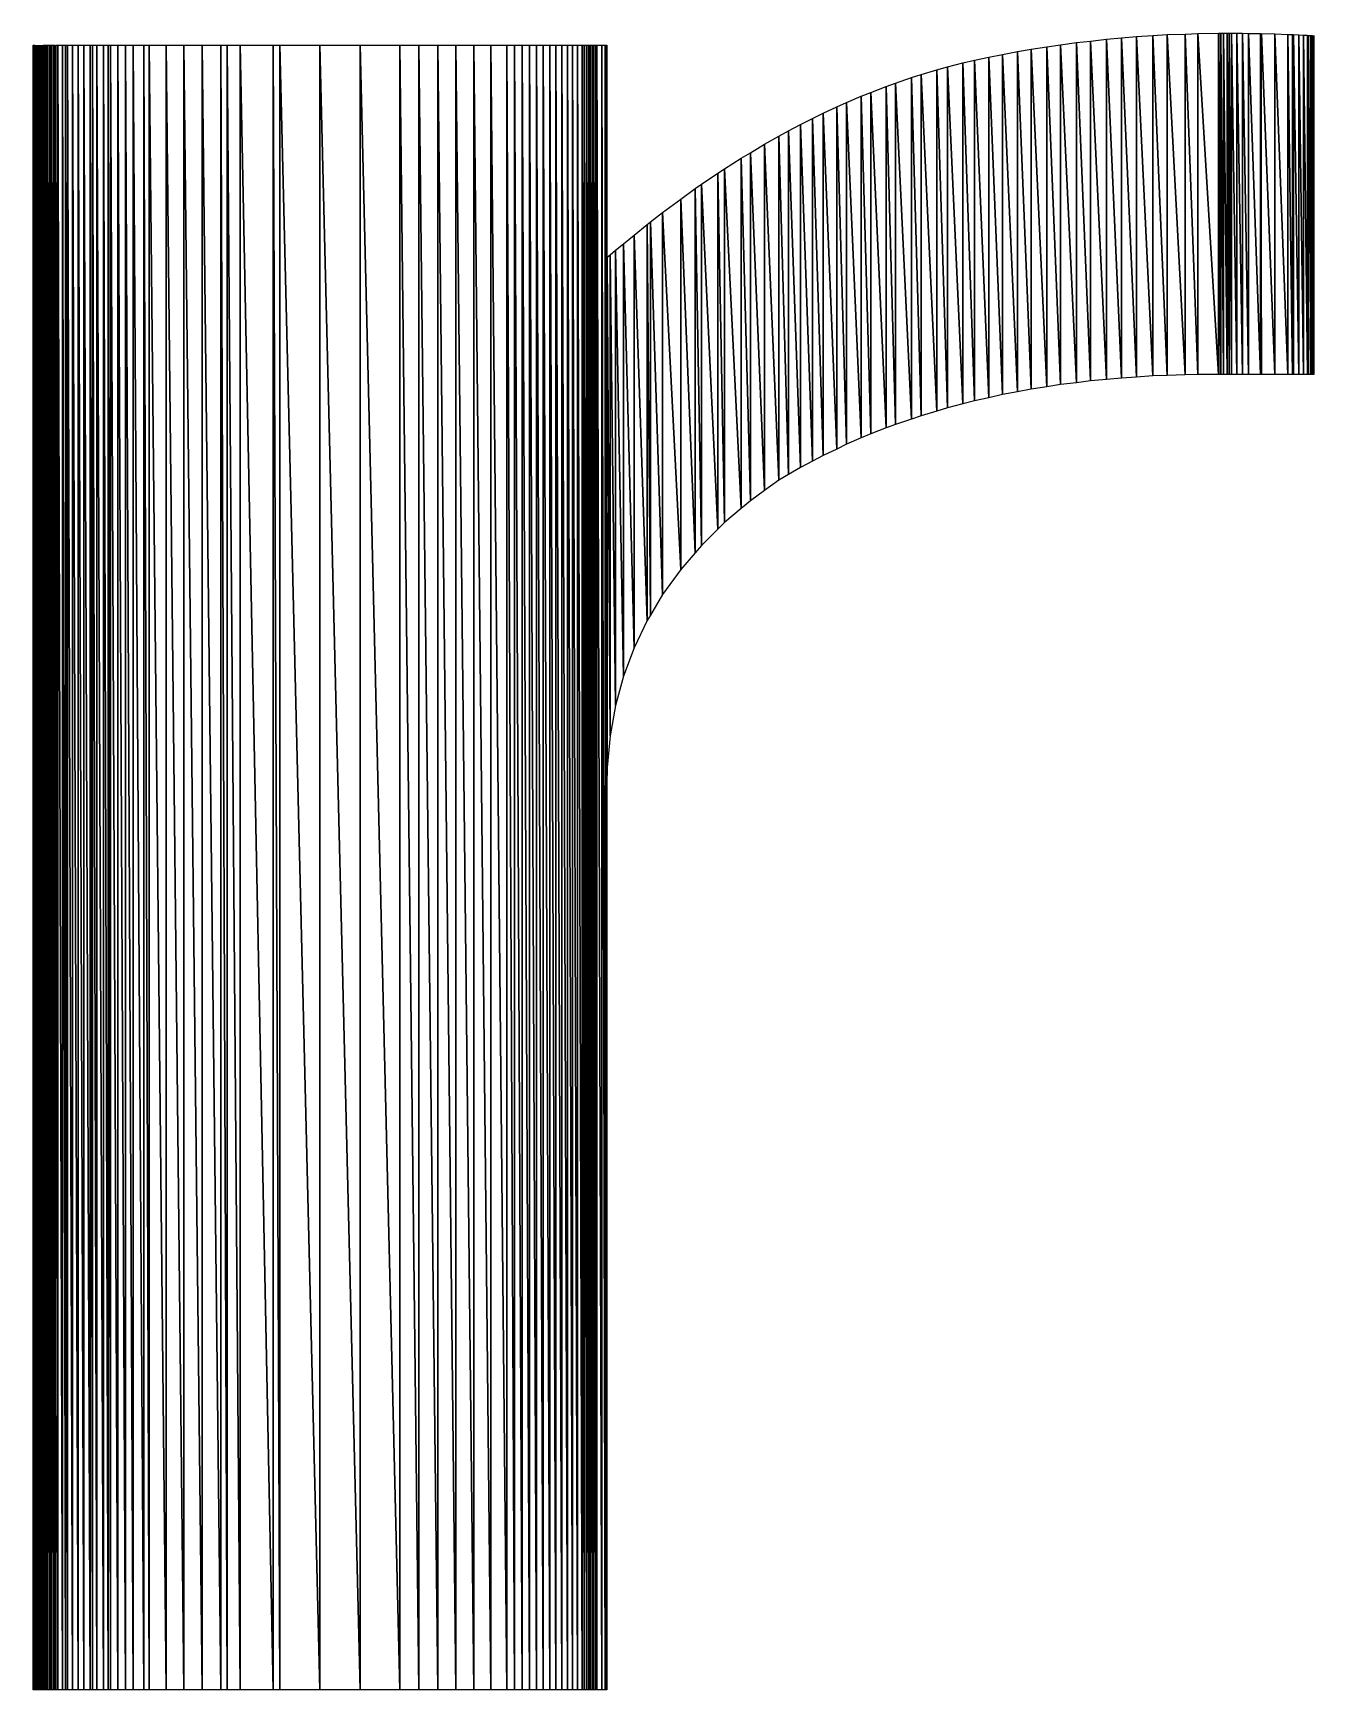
# Model space of a CAD drawing. Header units: millimetres. Extents: x -11062 to -8962, y -7241 to -5756.
# Drawn here: x -9111.84 to -9102.83, y -7086.41 to -7074.77 of the extents above; entities that cross this region are included whole.
import ezdxf

# ---------------------------------------------------------------- set-up
doc = ezdxf.new("R2010")
doc.units = ezdxf.units.MM
doc.header["$LTSCALE"] = 5

msp = doc.modelspace()

# ---------------------------------------------------------------- linework, layer by layer
at = {"color": 7, "linetype": 'Continuous'}
for points in [[(-9111.838, -7086.402), (-9111.838, -7074.852), (-9111.838, -7086.402)], [(-9111.838, -7086.402), (-9111.838, -7074.852)], [(-9111.838, -7086.402), (-9111.838, -7074.852), (-9111.838, -7086.403)], [(-9111.838, -7086.403), (-9111.838, -7074.852)], [(-9111.838, -7086.403), (-9111.838, -7074.852), (-9111.838, -7086.404)], [(-9111.838, -7086.404), (-9111.838, -7074.852)], [(-9111.838, -7086.404), (-9111.838, -7074.852), (-9111.838, -7086.406)], [(-9111.838, -7086.406), (-9111.838, -7074.852)], [(-9111.838, -7086.406), (-9111.838, -7074.852), (-9111.838, -7086.409)], [(-9111.838, -7086.409), (-9111.838, -7074.852)], [(-9111.838, -7086.409), (-9111.838, -7074.852), (-9111.838, -7086.412)], [(-9111.838, -7086.412), (-9111.838, -7074.852)], [(-9111.838, -7086.412), (-9111.838, -7074.852), (-9111.837, -7086.412)], [(-9111.837, -7086.412), (-9111.838, -7074.852)], [(-9111.837, -7086.412), (-9111.837, -7074.851), (-9111.826, -7086.412)], [(-9111.826, -7086.412), (-9111.837, -7074.851), (-9111.826, -7074.851)], [(-9111.826, -7086.412), (-9111.826, -7074.851), (-9111.824, -7086.412)], [(-9111.824, -7086.412), (-9111.826, -7074.851)], [(-9111.824, -7086.412), (-9111.824, -7074.851), (-9111.823, -7086.412)], [(-9111.823, -7086.412), (-9111.824, -7074.851)], [(-9111.823, -7086.412), (-9111.823, -7074.851), (-9111.821, -7086.412)], [(-9111.821, -7086.412), (-9111.823, -7074.851)], [(-9111.821, -7086.412), (-9111.821, -7074.851), (-9111.819, -7086.412)], [(-9111.819, -7086.412), (-9111.821, -7074.851)], [(-9111.819, -7086.412), (-9111.819, -7074.851), (-9111.816, -7086.412)], [(-9111.816, -7086.412), (-9111.819, -7074.851)], [(-9111.816, -7086.412), (-9111.816, -7074.851), (-9111.813, -7086.412)], [(-9111.813, -7086.412), (-9111.816, -7074.851)], [(-9111.813, -7086.412), (-9111.813, -7074.851), (-9111.81, -7086.412)], [(-9111.81, -7086.412), (-9111.813, -7074.851)], [(-9111.81, -7086.412), (-9111.81, -7074.851), (-9111.806, -7086.412)], [(-9111.806, -7086.412), (-9111.81, -7074.851)], [(-9111.806, -7086.412), (-9111.806, -7074.851), (-9111.803, -7086.412)], [(-9111.803, -7086.412), (-9111.806, -7074.851)], [(-9111.803, -7086.412), (-9111.803, -7074.851), (-9111.799, -7086.412)], [(-9111.799, -7086.412), (-9111.803, -7074.851)], [(-9111.799, -7086.412), (-9111.799, -7074.851), (-9111.795, -7086.412)], [(-9111.795, -7086.412), (-9111.799, -7074.851)], [(-9111.795, -7086.412), (-9111.795, -7074.851), (-9111.792, -7086.412)], [(-9111.792, -7086.412), (-9111.795, -7074.851)], [(-9111.792, -7086.412), (-9111.792, -7074.851), (-9111.791, -7086.412)], [(-9111.791, -7086.412), (-9111.792, -7074.851)], [(-9111.791, -7086.412), (-9111.791, -7074.851), (-9111.787, -7086.412)], [(-9111.787, -7086.412), (-9111.791, -7074.851)], [(-9111.787, -7086.412), (-9111.787, -7074.851), (-9111.782, -7086.412)], [(-9111.782, -7086.412), (-9111.787, -7074.851)], [(-9111.782, -7086.412), (-9111.782, -7074.851), (-9111.777, -7086.412)], [(-9111.777, -7086.412), (-9111.782, -7074.851)], [(-9111.777, -7086.412), (-9111.777, -7074.851), (-9111.773, -7086.412)], [(-9111.773, -7086.412), (-9111.777, -7074.851)], [(-9111.773, -7086.412), (-9111.773, -7074.851), (-9111.768, -7086.412)], [(-9111.768, -7086.412), (-9111.773, -7074.851)], [(-9111.768, -7086.412), (-9111.768, -7074.851), (-9111.757, -7086.412)], [(-9111.757, -7086.412), (-9111.768, -7074.851), (-9111.757, -7074.851)], [(-9111.757, -7086.412), (-9111.757, -7074.851), (-9111.746, -7086.412)], [(-9111.746, -7086.412), (-9111.757, -7074.851), (-9111.746, -7074.851)], [(-9111.746, -7086.412), (-9111.746, -7074.851), (-9111.746, -7086.412)], [(-9111.746, -7086.412), (-9111.746, -7074.851)], [(-9111.746, -7086.412), (-9111.746, -7074.851), (-9111.734, -7086.412)], [(-9111.734, -7086.412), (-9111.746, -7074.851), (-9111.734, -7074.851)], [(-9111.734, -7086.412), (-9111.734, -7074.851), (-9111.721, -7086.412)], [(-9111.721, -7086.412), (-9111.734, -7074.851), (-9111.721, -7074.851)], [(-9111.721, -7086.412), (-9111.721, -7074.851), (-9111.708, -7086.412)], [(-9111.708, -7086.412), (-9111.721, -7074.851), (-9111.708, -7074.851)], [(-9111.708, -7086.412), (-9111.708, -7074.851), (-9111.694, -7086.412)], [(-9111.694, -7086.412), (-9111.708, -7074.851), (-9111.694, -7074.851)], [(-9111.694, -7086.412), (-9111.694, -7074.851), (-9111.684, -7086.412)], [(-9111.684, -7086.412), (-9111.694, -7074.851), (-9111.684, -7074.851)], [(-9111.684, -7086.412), (-9111.684, -7074.851), (-9111.679, -7086.412)], [(-9111.679, -7086.412), (-9111.684, -7074.851)], [(-9111.679, -7086.412), (-9111.679, -7074.851), (-9111.664, -7086.412)], [(-9111.664, -7086.412), (-9111.679, -7074.851), (-9111.664, -7074.851)], [(-9111.664, -7086.412), (-9111.664, -7074.851), (-9111.632, -7086.412)], [(-9111.632, -7086.412), (-9111.664, -7074.851), (-9111.632, -7074.851)], [(-9111.632, -7086.412), (-9111.632, -7074.851), (-9111.609, -7086.412)], [(-9111.609, -7086.412), (-9111.632, -7074.851), (-9111.609, -7074.851)], [(-9111.609, -7086.412), (-9111.609, -7074.851), (-9111.597, -7086.412)], [(-9111.597, -7086.412), (-9111.609, -7074.851), (-9111.597, -7074.851)], [(-9111.597, -7086.412), (-9111.597, -7074.851), (-9111.56, -7086.412)], [(-9111.56, -7086.412), (-9111.597, -7074.851), (-9111.56, -7074.851)], [(-9111.56, -7086.412), (-9111.56, -7074.851), (-9111.521, -7086.412)], [(-9111.521, -7086.412), (-9111.56, -7074.851), (-9111.521, -7074.851)], [(-9111.521, -7086.412), (-9111.521, -7074.851), (-9111.521, -7086.412)], [(-9111.521, -7086.412), (-9111.521, -7074.851)], [(-9111.521, -7086.412), (-9111.521, -7074.851), (-9111.48, -7086.412)], [(-9111.48, -7086.412), (-9111.521, -7074.851), (-9111.48, -7074.851)], [(-9111.48, -7086.412), (-9111.48, -7074.851), (-9111.436, -7086.412)], [(-9111.436, -7086.412), (-9111.48, -7074.851), (-9111.436, -7074.851)], [(-9111.436, -7086.412), (-9111.436, -7074.851), (-9111.421, -7086.412)], [(-9111.421, -7086.412), (-9111.436, -7074.851), (-9111.421, -7074.851)], [(-9111.421, -7086.412), (-9111.421, -7074.851), (-9111.39, -7086.412)], [(-9111.39, -7086.412), (-9111.421, -7074.851), (-9111.39, -7074.851)], [(-9111.39, -7086.412), (-9111.39, -7074.851), (-9111.343, -7086.412)], [(-9111.343, -7086.412), (-9111.39, -7074.851), (-9111.343, -7074.851)], [(-9111.343, -7086.412), (-9111.343, -7074.851), (-9111.31, -7086.412)], [(-9111.31, -7086.412), (-9111.343, -7074.851), (-9111.31, -7074.851)], [(-9111.31, -7086.412), (-9111.31, -7074.851), (-9111.293, -7086.412)], [(-9111.293, -7086.412), (-9111.31, -7074.851), (-9111.293, -7074.851)], [(-9111.293, -7086.412), (-9111.293, -7074.851), (-9111.242, -7086.412)], [(-9111.242, -7086.412), (-9111.293, -7074.851), (-9111.242, -7074.851)], [(-9111.242, -7086.412), (-9111.242, -7074.851), (-9111.189, -7086.412)], [(-9111.189, -7086.412), (-9111.242, -7074.851), (-9111.189, -7074.851)], [(-9111.189, -7086.412), (-9111.189, -7074.851), (-9111.189, -7086.412)], [(-9111.189, -7086.412), (-9111.189, -7074.851)], [(-9111.189, -7086.412), (-9111.189, -7074.851), (-9111.135, -7086.412)], [(-9111.135, -7086.412), (-9111.189, -7074.851), (-9111.135, -7074.851)], [(-9111.135, -7086.412), (-9111.135, -7074.851), (-9111.06, -7086.412)], [(-9111.06, -7086.412), (-9111.135, -7074.851), (-9111.06, -7074.851)], [(-9111.06, -7086.412), (-9111.06, -7074.851), (-9111.021, -7086.412)], [(-9111.021, -7086.412), (-9111.06, -7074.851), (-9111.021, -7074.851)], [(-9111.021, -7086.412), (-9111.021, -7074.851), (-9110.902, -7086.412)], [(-9110.902, -7086.412), (-9111.021, -7074.851), (-9110.902, -7074.851)], [(-9110.902, -7086.412), (-9110.902, -7074.851), (-9110.778, -7086.412)], [(-9110.778, -7086.412), (-9110.902, -7074.851), (-9110.778, -7074.851)], [(-9110.778, -7086.412), (-9110.778, -7074.851), (-9110.778, -7086.412)], [(-9110.778, -7086.412), (-9110.778, -7074.851)], [(-9110.778, -7086.412), (-9110.778, -7074.851), (-9110.649, -7086.412)], [(-9110.649, -7086.412), (-9110.778, -7074.851), (-9110.649, -7074.851)], [(-9110.649, -7086.412), (-9110.649, -7074.851), (-9110.517, -7086.412)], [(-9110.517, -7086.412), (-9110.649, -7074.851), (-9110.517, -7074.851)], [(-9110.517, -7086.412), (-9110.517, -7074.851), (-9110.472, -7086.412)], [(-9110.472, -7086.412), (-9110.517, -7074.851), (-9110.472, -7074.851)], [(-9110.472, -7086.412), (-9110.472, -7074.851), (-9110.381, -7086.412)], [(-9110.381, -7086.412), (-9110.472, -7074.851), (-9110.381, -7074.851)], [(-9110.381, -7086.412), (-9110.381, -7074.851), (-9110.15, -7086.412)], [(-9110.15, -7086.412), (-9110.381, -7074.851), (-9110.15, -7074.851)], [(-9110.15, -7086.412), (-9110.15, -7074.851), (-9110.103, -7086.412)], [(-9110.103, -7086.412), (-9110.15, -7074.851), (-9110.103, -7074.851)], [(-9110.103, -7086.412), (-9110.103, -7074.851), (-9109.821, -7086.412)], [(-9109.821, -7086.412), (-9110.103, -7074.851), (-9109.821, -7074.851)], [(-9109.821, -7086.412), (-9109.821, -7074.851), (-9109.538, -7086.412)], [(-9109.538, -7086.412), (-9109.821, -7074.851), (-9109.538, -7074.851)], [(-9109.538, -7086.412), (-9109.538, -7074.851), (-9109.538, -7086.412)], [(-9109.538, -7086.412), (-9109.538, -7074.851)], [(-9109.538, -7086.412), (-9109.538, -7074.851), (-9109.26, -7086.412)], [(-9109.26, -7086.412), (-9109.538, -7074.851), (-9109.26, -7074.851)], [(-9109.26, -7086.412), (-9109.26, -7074.851), (-9109.26, -7086.412)], [(-9109.26, -7086.412), (-9109.26, -7074.851)], [(-9109.26, -7086.412), (-9109.26, -7074.851), (-9109.125, -7086.412)], [(-9109.125, -7086.412), (-9109.26, -7074.851), (-9109.125, -7074.851)], [(-9109.125, -7086.412), (-9109.125, -7074.851), (-9108.992, -7086.412)], [(-9108.992, -7086.412), (-9109.125, -7074.851), (-9108.992, -7074.851)], [(-9108.992, -7086.412), (-9108.992, -7074.851), (-9108.992, -7086.412)], [(-9108.992, -7086.412), (-9108.992, -7074.851)], [(-9108.992, -7086.412), (-9108.992, -7074.851), (-9108.864, -7086.412)], [(-9108.864, -7086.412), (-9108.992, -7074.851), (-9108.864, -7074.851)], [(-9108.864, -7086.412), (-9108.864, -7074.851), (-9108.864, -7086.412)], [(-9108.864, -7086.412), (-9108.864, -7074.851)], [(-9108.864, -7086.412), (-9108.864, -7074.851), (-9108.739, -7086.412)], [(-9108.739, -7086.412), (-9108.864, -7074.851), (-9108.739, -7074.851)], [(-9108.739, -7086.412), (-9108.739, -7074.851), (-9108.739, -7086.412)], [(-9108.739, -7086.412), (-9108.739, -7074.851)], [(-9108.739, -7086.412), (-9108.739, -7074.851), (-9108.62, -7086.412)], [(-9108.62, -7086.412), (-9108.739, -7074.851), (-9108.62, -7074.851)], [(-9108.62, -7086.412), (-9108.62, -7074.851), (-9108.62, -7086.412)], [(-9108.62, -7086.412), (-9108.62, -7074.851)], [(-9108.62, -7086.412), (-9108.62, -7074.851), (-9108.506, -7086.412)], [(-9108.506, -7086.412), (-9108.62, -7074.851), (-9108.506, -7074.851)], [(-9108.506, -7086.412), (-9108.506, -7074.851), (-9108.506, -7086.412)], [(-9108.506, -7086.412), (-9108.506, -7074.851)], [(-9108.506, -7086.412), (-9108.506, -7074.851), (-9108.452, -7086.412)], [(-9108.452, -7086.412), (-9108.506, -7074.851), (-9108.452, -7074.851)], [(-9108.452, -7086.412), (-9108.452, -7074.851), (-9108.399, -7086.412)], [(-9108.399, -7086.412), (-9108.452, -7074.851), (-9108.399, -7074.851)], [(-9108.399, -7086.412), (-9108.399, -7074.851), (-9108.399, -7086.412)], [(-9108.399, -7086.412), (-9108.399, -7074.851)], [(-9108.399, -7086.412), (-9108.399, -7074.851), (-9108.348, -7086.412)], [(-9108.348, -7086.412), (-9108.399, -7074.851), (-9108.348, -7074.851)], [(-9108.348, -7086.412), (-9108.348, -7074.851), (-9108.298, -7086.412)], [(-9108.298, -7086.412), (-9108.348, -7074.851), (-9108.298, -7074.851)], [(-9108.298, -7086.412), (-9108.298, -7074.851), (-9108.298, -7086.412)], [(-9108.298, -7086.412), (-9108.298, -7074.851)], [(-9108.298, -7086.412), (-9108.298, -7074.851), (-9108.251, -7086.412)], [(-9108.251, -7086.412), (-9108.298, -7074.851), (-9108.251, -7074.851)], [(-9108.251, -7086.412), (-9108.251, -7074.851), (-9108.205, -7086.412)], [(-9108.205, -7086.412), (-9108.251, -7074.851), (-9108.205, -7074.851)], [(-9108.205, -7086.412), (-9108.205, -7074.851), (-9108.205, -7086.412)], [(-9108.205, -7086.412), (-9108.205, -7074.851)], [(-9108.205, -7086.412), (-9108.205, -7074.851), (-9108.162, -7086.412)], [(-9108.162, -7086.412), (-9108.205, -7074.851), (-9108.162, -7074.851)], [(-9108.162, -7086.412), (-9108.162, -7074.851), (-9108.12, -7086.412)], [(-9108.12, -7086.412), (-9108.162, -7074.851), (-9108.12, -7074.851)], [(-9108.12, -7086.412), (-9108.12, -7074.851), (-9108.12, -7086.412)], [(-9108.12, -7086.412), (-9108.12, -7074.851)], [(-9108.12, -7086.412), (-9108.12, -7074.851), (-9108.081, -7086.412)], [(-9108.081, -7086.412), (-9108.12, -7074.851), (-9108.081, -7074.851)], [(-9108.081, -7086.412), (-9108.081, -7074.851), (-9108.044, -7086.412)], [(-9108.044, -7086.412), (-9108.081, -7074.851), (-9108.044, -7074.851)], [(-9108.044, -7086.412), (-9108.044, -7074.851), (-9108.044, -7086.412)], [(-9108.044, -7086.412), (-9108.044, -7074.851)], [(-9108.044, -7086.412), (-9108.044, -7074.851), (-9108.009, -7086.412)], [(-9108.009, -7086.412), (-9108.044, -7074.851), (-9108.009, -7074.851)], [(-9108.009, -7086.412), (-9108.009, -7074.851), (-9107.977, -7086.412)], [(-9107.977, -7086.412), (-9108.009, -7074.851), (-9107.977, -7074.851)], [(-9107.977, -7086.412), (-9107.977, -7074.851), (-9107.977, -7086.412)], [(-9107.977, -7086.412), (-9107.977, -7074.851)], [(-9107.977, -7086.412), (-9107.977, -7074.851), (-9107.962, -7086.412)], [(-9107.962, -7086.412), (-9107.977, -7074.851), (-9107.962, -7074.851)], [(-9107.962, -7086.412), (-9107.962, -7074.851), (-9107.947, -7086.412)], [(-9107.947, -7086.412), (-9107.962, -7074.851), (-9107.947, -7074.851)], [(-9107.947, -7086.412), (-9107.947, -7074.851), (-9107.933, -7086.412)], [(-9107.933, -7086.412), (-9107.947, -7074.851), (-9107.933, -7074.851)], [(-9107.933, -7086.412), (-9107.933, -7074.851), (-9107.92, -7086.412)], [(-9107.92, -7086.412), (-9107.933, -7074.851), (-9107.92, -7074.851)], [(-9107.92, -7086.412), (-9107.92, -7074.851), (-9107.92, -7086.412)], [(-9107.92, -7086.412), (-9107.92, -7074.851)], [(-9107.92, -7086.412), (-9107.92, -7074.851), (-9107.907, -7086.412)], [(-9107.907, -7086.412), (-9107.92, -7074.851), (-9107.907, -7074.851)], [(-9107.907, -7086.412), (-9107.907, -7074.851), (-9107.896, -7086.412)], [(-9107.896, -7086.412), (-9107.907, -7074.851), (-9107.896, -7074.851)], [(-9107.896, -7086.412), (-9107.896, -7074.851), (-9107.884, -7086.412)], [(-9107.884, -7086.412), (-9107.896, -7074.851), (-9107.884, -7074.851)], [(-9107.884, -7086.412), (-9107.884, -7074.851), (-9107.874, -7086.412)], [(-9107.874, -7086.412), (-9107.884, -7074.851), (-9107.874, -7074.851)], [(-9107.874, -7086.412), (-9107.874, -7074.851), (-9107.839, -7086.412)], [(-9107.839, -7086.412), (-9107.874, -7074.851), (-9107.839, -7074.851)], [(-9107.839, -7086.412), (-9107.839, -7074.851), (-9107.815, -7086.412)], [(-9107.815, -7086.412), (-9107.839, -7074.851), (-9107.815, -7074.851)], [(-9107.815, -7086.412), (-9107.815, -7074.851), (-9107.804, -7086.412)], [(-9107.804, -7086.412), (-9107.815, -7074.851), (-9107.804, -7074.851)], [(-9107.804, -7086.412), (-9107.804, -7074.851), (-9107.804, -7086.412)], [(-9107.804, -7086.412), (-9107.804, -7074.851)], [(-9107.804, -7086.412), (-9107.804, -7074.852)], [(-9107.804, -7086.412), (-9107.804, -7074.852)], [(-9107.804, -7086.412), (-9107.804, -7074.852)], [(-9107.804, -7086.412), (-9107.804, -7074.852)], [(-9107.804, -7086.412), (-9107.804, -7074.852)], [(-9107.804, -7086.412), (-9107.804, -7074.852)], [(-9107.804, -7086.412), (-9107.804, -7074.852)], [(-9107.804, -7086.412), (-9107.804, -7074.852)], [(-9107.804, -7086.412), (-9107.804, -7074.852)], [(-9107.804, -7086.412), (-9107.804, -7074.852)], [(-9107.804, -7086.412), (-9107.804, -7074.852)], [(-9107.804, -7086.412), (-9107.804, -7074.852)], [(-9107.804, -7086.412), (-9107.804, -7074.852)], [(-9107.804, -7086.412), (-9107.804, -7074.852)], [(-9107.804, -7086.412), (-9107.804, -7074.852)], [(-9107.804, -7086.412), (-9107.804, -7074.852)], [(-9107.804, -7086.412), (-9107.804, -7074.852)], [(-9107.804, -7086.412), (-9107.804, -7074.852)], [(-9107.804, -7086.412), (-9107.804, -7074.852)], [(-9107.804, -7086.412), (-9107.804, -7074.852)], [(-9107.804, -7086.412), (-9107.804, -7074.852)], [(-9107.804, -7086.412), (-9107.804, -7074.852)], [(-9107.804, -7086.412), (-9107.804, -7074.852)], [(-9107.804, -7086.412), (-9107.804, -7074.852)], [(-9107.804, -7086.412), (-9107.804, -7074.852)], [(-9107.804, -7086.412), (-9107.804, -7074.852)], [(-9107.804, -7086.412), (-9107.804, -7074.852)], [(-9107.804, -7086.412), (-9107.804, -7074.852)], [(-9107.804, -7086.412), (-9107.804, -7074.852)], [(-9107.804, -7086.412), (-9107.804, -7074.852)], [(-9107.804, -7086.412), (-9107.804, -7074.852)], [(-9107.804, -7086.412), (-9107.804, -7074.852)], [(-9107.804, -7086.412), (-9107.804, -7074.852)], [(-9107.804, -7086.412), (-9107.804, -7074.852)], [(-9104.613, -7077.236), (-9104.709, -7074.861), (-9104.613, -7074.847)], [(-9104.501, -7077.223), (-9104.613, -7074.847), (-9104.501, -7074.832)], [(-9104.613, -7077.236), (-9104.613, -7074.847), (-9104.501, -7077.223)], [(-9104.402, -7077.21), (-9104.501, -7074.832), (-9104.402, -7074.821)], [(-9104.501, -7077.223), (-9104.501, -7074.832), (-9104.402, -7077.21)], [(-9104.291, -7077.2), (-9104.402, -7074.821), (-9104.291, -7074.808)], [(-9104.402, -7077.21), (-9104.402, -7074.821), (-9104.291, -7077.2)], [(-9104.185, -7077.19), (-9104.291, -7074.808), (-9104.185, -7074.799)], [(-9104.291, -7077.2), (-9104.291, -7074.808), (-9104.185, -7077.19)], [(-9104.079, -7077.183), (-9104.185, -7074.799), (-9104.079, -7074.79)], [(-9104.185, -7077.19), (-9104.185, -7074.799), (-9104.079, -7077.183)], [(-9103.963, -7077.175), (-9104.079, -7074.79), (-9103.963, -7074.783)], [(-9104.079, -7077.183), (-9104.079, -7074.79), (-9103.963, -7077.175)], [(-9103.864, -7077.171), (-9103.963, -7074.783), (-9103.864, -7074.776)], [(-9103.963, -7077.175), (-9103.963, -7074.783), (-9103.864, -7077.171)], [(-9103.736, -7077.167), (-9103.864, -7074.776), (-9103.736, -7074.772)], [(-9103.864, -7077.171), (-9103.864, -7074.776), (-9103.736, -7077.167)], [(-9103.647, -7077.165), (-9103.736, -7074.772), (-9103.647, -7074.768)], [(-9103.736, -7077.167), (-9103.736, -7074.772), (-9103.647, -7077.165)], [(-9103.503, -7077.164), (-9103.647, -7074.768), (-9103.503, -7074.766)], [(-9103.647, -7077.165), (-9103.647, -7074.768), (-9103.503, -7077.164)], [(-9103.503, -7077.164), (-9103.503, -7074.766), (-9103.499, -7077.164)], [(-9103.499, -7077.164), (-9103.503, -7074.766)], [(-9103.499, -7077.164), (-9103.499, -7074.766), (-9103.487, -7077.164)], [(-9103.487, -7077.164), (-9103.499, -7074.766), (-9103.487, -7074.766)], [(-9103.487, -7077.164), (-9103.487, -7074.766), (-9103.467, -7077.164)], [(-9103.467, -7077.164), (-9103.487, -7074.766), (-9103.467, -7074.766)], [(-9103.467, -7077.164), (-9103.467, -7074.766), (-9103.441, -7077.164)], [(-9103.441, -7077.164), (-9103.467, -7074.766), (-9103.441, -7074.766)], [(-9103.428, -7077.164), (-9103.441, -7074.766), (-9103.428, -7074.765)], [(-9103.441, -7077.164), (-9103.441, -7074.766), (-9103.428, -7077.164)], [(-9103.428, -7077.164), (-9103.428, -7074.765), (-9103.41, -7077.164)], [(-9103.41, -7077.164), (-9103.428, -7074.765), (-9103.41, -7074.766)], [(-9103.41, -7077.164), (-9103.41, -7074.766), (-9103.374, -7077.164)], [(-9103.374, -7077.164), (-9103.41, -7074.766), (-9103.374, -7074.766)], [(-9103.374, -7077.164), (-9103.374, -7074.766), (-9103.334, -7077.164)], [(-9103.334, -7077.164), (-9103.374, -7074.766), (-9103.334, -7074.766)], [(-9103.334, -7077.164), (-9103.334, -7074.766), (-9103.291, -7077.164)], [(-9103.291, -7077.164), (-9103.334, -7074.766), (-9103.291, -7074.767)], [(-9103.291, -7077.164), (-9103.291, -7074.767), (-9103.206, -7077.164)], [(-9103.206, -7077.164), (-9103.291, -7074.767), (-9103.206, -7074.768)], [(-9103.206, -7077.164), (-9103.206, -7074.768), (-9103.199, -7077.164)], [(-9103.199, -7077.164), (-9103.206, -7074.768)], [(-9103.199, -7077.164), (-9103.199, -7074.768), (-9103.105, -7077.164)], [(-9103.105, -7077.164), (-9103.199, -7074.768), (-9103.105, -7074.771)], [(-9103.105, -7077.164), (-9103.105, -7074.771), (-9103.015, -7077.164)], [(-9103.015, -7077.164), (-9103.105, -7074.771), (-9103.015, -7074.774)], [(-9103.015, -7077.164), (-9103.015, -7074.774), (-9102.982, -7077.164)], [(-9102.982, -7077.164), (-9103.015, -7074.774), (-9102.982, -7074.775)], [(-9102.982, -7077.164), (-9102.982, -7074.775), (-9102.974, -7077.164)], [(-9102.974, -7077.164), (-9102.982, -7074.775), (-9102.974, -7074.775)], [(-9102.974, -7077.164), (-9102.974, -7074.775), (-9102.937, -7077.164)], [(-9102.937, -7077.164), (-9102.974, -7074.775), (-9102.937, -7074.777)], [(-9102.937, -7077.164), (-9102.937, -7074.777), (-9102.904, -7077.164)], [(-9102.904, -7077.164), (-9102.937, -7074.777), (-9102.904, -7074.779)], [(-9102.904, -7077.164), (-9102.904, -7074.779), (-9102.876, -7077.164)], [(-9102.876, -7077.164), (-9102.904, -7074.779), (-9102.876, -7074.78)], [(-9102.876, -7077.164), (-9102.876, -7074.78), (-9102.869, -7077.164)], [(-9102.869, -7077.164), (-9102.876, -7074.78)], [(-9102.869, -7077.164), (-9102.869, -7074.781), (-9102.854, -7077.164)], [(-9102.854, -7077.164), (-9102.869, -7074.781), (-9102.854, -7074.782)], [(-9102.854, -7077.164), (-9102.854, -7074.782), (-9102.841, -7077.164)], [(-9102.841, -7077.164), (-9102.854, -7074.782), (-9102.841, -7074.782)], [(-9102.841, -7077.164), (-9102.841, -7074.782), (-9102.839, -7077.164)], [(-9102.839, -7077.164), (-9102.841, -7074.782)], [(-9102.839, -7077.164), (-9102.839, -7074.782), (-9102.834, -7077.164)], [(-9102.834, -7077.164), (-9102.839, -7074.782)], [(-9102.834, -7077.164), (-9102.834, -7074.783), (-9102.832, -7077.164)], [(-9102.832, -7077.164), (-9102.834, -7074.783)], [(-9102.832, -7077.164), (-9102.832, -7074.783), (-9102.832, -7077.163)], [(-9102.832, -7077.163), (-9102.832, -7074.783)], [(-9105.217, -7077.35), (-9105.301, -7074.975), (-9105.217, -7074.956)], [(-9105.118, -7077.328), (-9105.217, -7074.956), (-9105.118, -7074.934)], [(-9105.217, -7077.35), (-9105.217, -7074.956), (-9105.118, -7077.328)], [(-9105.021, -7077.306), (-9105.118, -7074.934), (-9105.021, -7074.915)], [(-9105.118, -7077.328), (-9105.118, -7074.934), (-9105.021, -7077.306)], [(-9104.915, -7077.286), (-9105.021, -7074.915), (-9104.915, -7074.895)], [(-9105.021, -7077.306), (-9105.021, -7074.915), (-9104.915, -7077.286)], [(-9104.82, -7077.268), (-9104.915, -7074.895), (-9104.82, -7074.879)], [(-9104.915, -7077.286), (-9104.915, -7074.895), (-9104.82, -7077.268)], [(-9104.709, -7077.251), (-9104.82, -7074.879), (-9104.709, -7074.861)], [(-9104.82, -7077.268), (-9104.82, -7074.879), (-9104.709, -7077.251)], [(-9104.709, -7077.251), (-9104.709, -7074.861), (-9104.613, -7077.236)], [(-9105.662, -7077.478), (-9105.773, -7075.117), (-9105.662, -7075.078)], [(-9105.593, -7077.455), (-9105.662, -7075.078), (-9105.593, -7075.057)], [(-9105.662, -7077.478), (-9105.662, -7075.078), (-9105.593, -7077.455)], [(-9105.482, -7077.422), (-9105.593, -7075.057), (-9105.482, -7075.023)], [(-9105.593, -7077.455), (-9105.593, -7075.057), (-9105.482, -7077.422)], [(-9105.407, -7077.399), (-9105.482, -7075.023), (-9105.407, -7075.003)], [(-9105.482, -7077.422), (-9105.482, -7075.023), (-9105.407, -7077.399)], [(-9105.301, -7077.372), (-9105.407, -7075.003), (-9105.301, -7074.975)], [(-9105.407, -7077.399), (-9105.407, -7075.003), (-9105.301, -7077.372)], [(-9105.301, -7077.372), (-9105.301, -7074.975), (-9105.217, -7077.35)], [(-9105.948, -7077.583), (-9106.014, -7075.209), (-9105.948, -7075.183)], [(-9105.839, -7077.541), (-9105.948, -7075.183), (-9105.839, -7075.14)], [(-9105.948, -7077.583), (-9105.948, -7075.183), (-9105.839, -7077.541)], [(-9105.773, -7077.516), (-9105.839, -7075.14), (-9105.773, -7075.117)], [(-9105.839, -7077.541), (-9105.839, -7075.14), (-9105.773, -7077.516)], [(-9105.773, -7077.516), (-9105.773, -7075.117), (-9105.662, -7077.478)], [(-9106.187, -7077.689), (-9106.282, -7075.329), (-9106.187, -7075.284)], [(-9106.117, -7077.655), (-9106.187, -7075.284), (-9106.117, -7075.254)], [(-9106.187, -7077.689), (-9106.187, -7075.284), (-9106.117, -7077.655)], [(-9106.014, -7077.611), (-9106.117, -7075.254), (-9106.014, -7075.209)], [(-9106.117, -7077.655), (-9106.117, -7075.254), (-9106.014, -7077.611)], [(-9106.014, -7077.611), (-9106.014, -7075.209), (-9105.948, -7077.583)], [(-9106.441, -7077.818), (-9106.527, -7075.453), (-9106.441, -7075.408)], [(-9106.358, -7077.774), (-9106.441, -7075.408), (-9106.358, -7075.365)], [(-9106.441, -7077.818), (-9106.441, -7075.408), (-9106.358, -7077.774)], [(-9106.282, -7077.734), (-9106.358, -7075.365), (-9106.282, -7075.329)], [(-9106.358, -7077.774), (-9106.358, -7075.365), (-9106.282, -7077.734)], [(-9106.282, -7077.734), (-9106.282, -7075.329), (-9106.187, -7077.689)], [(-9106.694, -7077.981), (-9106.794, -7075.606), (-9106.694, -7075.546)], [(-9106.595, -7077.908), (-9106.694, -7075.546), (-9106.595, -7075.49)], [(-9106.694, -7077.981), (-9106.694, -7075.546), (-9106.595, -7077.908)], [(-9106.527, -7077.869), (-9106.595, -7075.49), (-9106.527, -7075.453)], [(-9106.595, -7077.908), (-9106.595, -7075.49), (-9106.527, -7077.869)], [(-9106.527, -7077.869), (-9106.527, -7075.453), (-9106.441, -7077.818)], [(-9106.859, -7078.108), (-9106.975, -7075.719), (-9106.859, -7075.645)], [(-9106.794, -7078.053), (-9106.859, -7075.645), (-9106.794, -7075.606)], [(-9106.859, -7078.108), (-9106.859, -7075.645), (-9106.794, -7078.053)], [(-9106.794, -7078.053), (-9106.794, -7075.606), (-9106.694, -7077.981)], [(-9107.022, -7078.252), (-9107.138, -7075.828), (-9107.022, -7075.749)], [(-9106.975, -7078.206), (-9107.022, -7075.749), (-9106.975, -7075.719)], [(-9107.022, -7078.252), (-9107.022, -7075.749), (-9106.975, -7078.206)], [(-9106.975, -7078.206), (-9106.975, -7075.719), (-9106.859, -7078.108)], [(-9107.182, -7078.418), (-9107.283, -7075.933), (-9107.182, -7075.858)], [(-9107.138, -7078.367), (-9107.182, -7075.858), (-9107.138, -7075.828)], [(-9107.182, -7078.418), (-9107.182, -7075.858), (-9107.138, -7078.367)], [(-9107.138, -7078.367), (-9107.138, -7075.828), (-9107.022, -7078.252)], [(-9107.283, -7078.535), (-9107.411, -7076.027), (-9107.283, -7075.933)], [(-9107.283, -7078.535), (-9107.283, -7075.933), (-9107.182, -7078.418)], [(-9107.52, -7078.894), (-9107.612, -7076.185), (-9107.52, -7076.11)], [(-9107.497, -7078.856), (-9107.52, -7076.11), (-9107.497, -7076.091)], [(-9107.52, -7078.894), (-9107.52, -7076.11), (-9107.497, -7078.856)], [(-9107.411, -7078.711), (-9107.497, -7076.091), (-9107.411, -7076.027)], [(-9107.497, -7078.856), (-9107.497, -7076.091), (-9107.411, -7078.711)], [(-9107.411, -7078.711), (-9107.411, -7076.027), (-9107.283, -7078.535)], [(-9107.686, -7079.285), (-9107.742, -7076.292), (-9107.686, -7076.246)], [(-9107.612, -7079.086), (-9107.686, -7076.246), (-9107.612, -7076.185)], [(-9107.686, -7079.285), (-9107.686, -7076.246), (-9107.612, -7079.086)], [(-9107.612, -7079.086), (-9107.612, -7076.185), (-9107.52, -7078.894)], [(-9107.804, -7080.075), (-9107.804, -7076.343), (-9107.804, -7080.071)], [(-9107.804, -7080.071), (-9107.804, -7076.343)], [(-9107.804, -7080.071), (-9107.804, -7076.343), (-9107.803, -7080.042)], [(-9107.803, -7080.042), (-9107.804, -7076.343)], [(-9107.803, -7080.042), (-9107.803, -7076.343), (-9107.8, -7079.928)], [(-9107.8, -7079.928), (-9107.803, -7076.343)], [(-9107.78, -7079.706), (-9107.8, -7076.34), (-9107.78, -7076.323)], [(-9107.8, -7079.928), (-9107.8, -7076.34), (-9107.78, -7079.706)], [(-9107.742, -7079.492), (-9107.78, -7076.323), (-9107.742, -7076.292)], [(-9107.78, -7079.706), (-9107.78, -7076.323), (-9107.742, -7079.492)], [(-9107.742, -7079.492), (-9107.742, -7076.292), (-9107.686, -7079.285)]]:
    msp.add_lwpolyline(points, close=True, dxfattribs=at)

doc.saveas('drawing.dxf')
